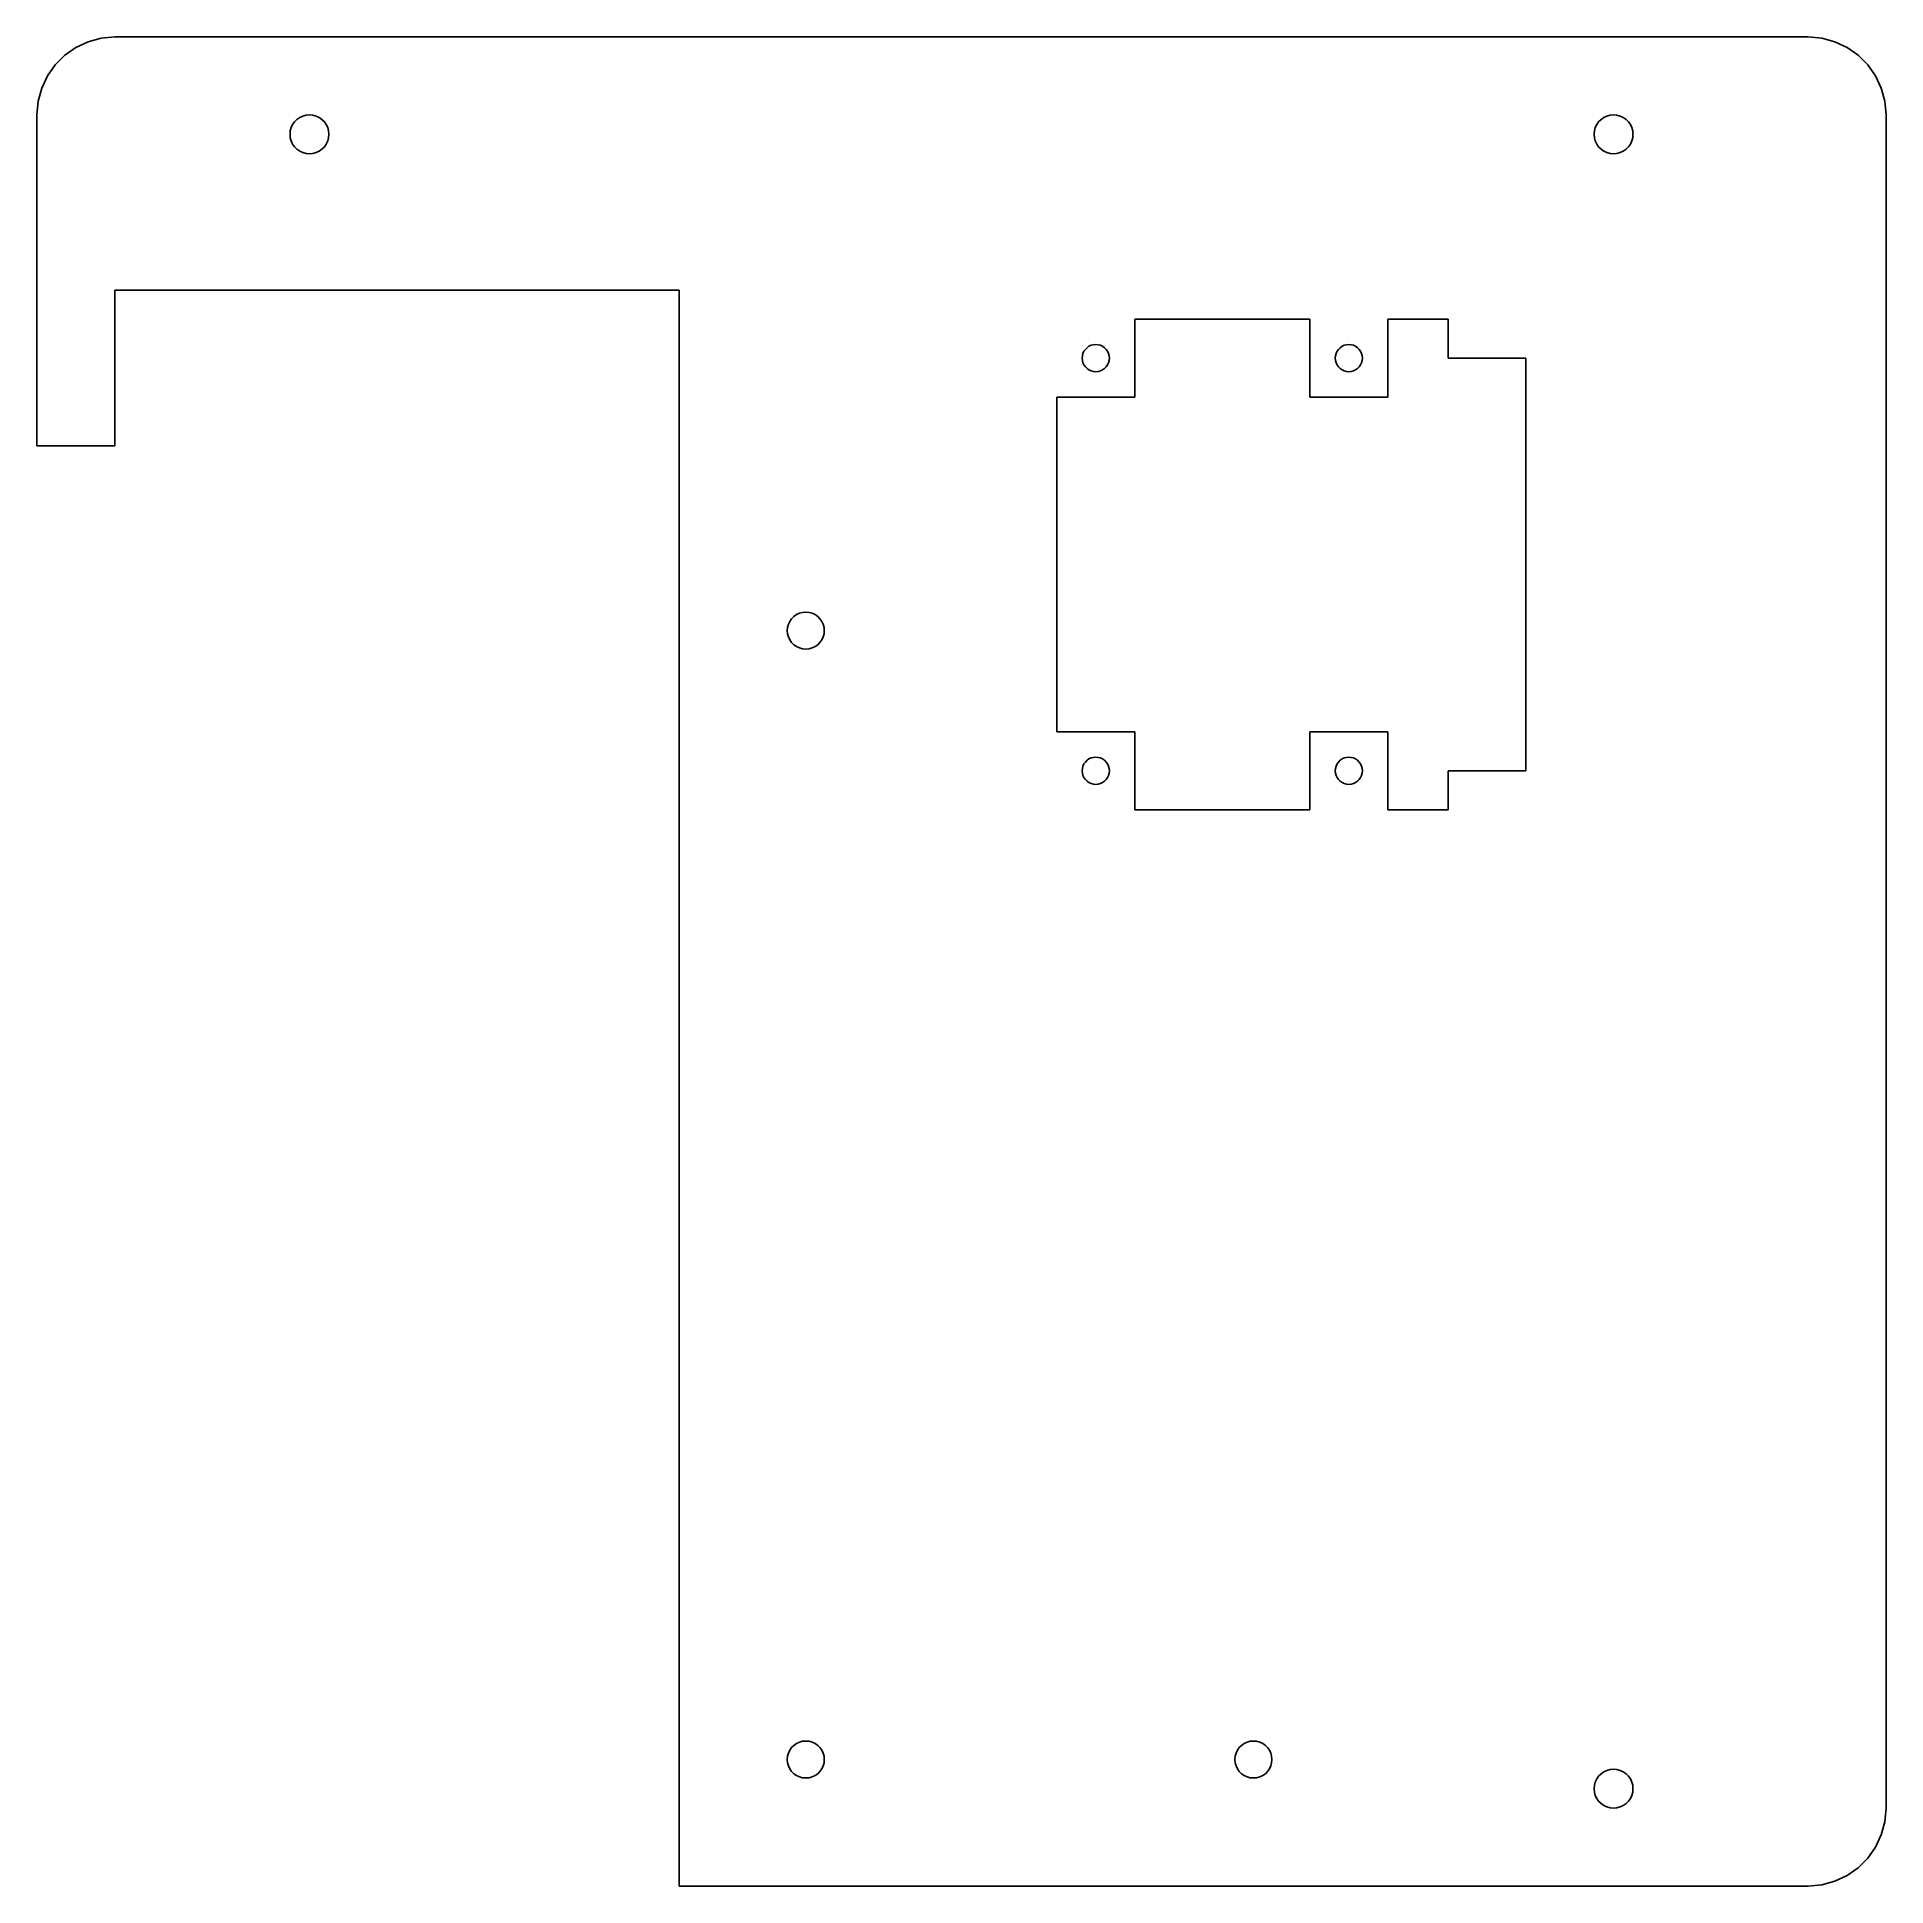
# Model space of a CAD drawing. Header units: metres. Extents: x 0 to 95, y 0 to 95.
import ezdxf

# ---------------------------------------------------------------- set-up
doc = ezdxf.new("R2010")
doc.units = ezdxf.units.M

msp = doc.modelspace()

# ---------------------------------------------------------------- linework, layer by layer
for p, q in [((4, 95), (3.3054, 94.9392)), ((91, 95), (4, 95)), ((91.6946, 94.9392), (91, 95)), ((1.42885, 94.0642), (0.93582, 93.5712)), ((2, 94.4641), (1.42885, 94.0642)), ((2.63191, 94.7588), (2, 94.4641)), ((3.3054, 94.9392), (2.63191, 94.7588)), ((92.3681, 94.7588), (91.6946, 94.9392)), ((93, 94.4641), (92.3681, 94.7588)), ((93.5712, 94.0642), (93, 94.4641)), ((94.0642, 93.5712), (93.5712, 94.0642)), ((0.93582, 93.5712), (0.53589, 93)), ((94.4641, 93), (94.0642, 93.5712)), ((0.24123, 92.3681), (0.06076, 91.6946)), ((0.53589, 93), (0.24123, 92.3681)), ((94.7588, 92.3681), (94.4641, 93)), ((94.9392, 91.6946), (94.7588, 92.3681)), ((0.06076, 91.6946), (0, 91)), ((95, 91), (94.9392, 91.6946)), ((0, 91), (0, 74)), ((13.0152, 90.1736), (13.0603, 90.342)), ((13.0603, 90.342), (13.134, 90.5)), ((13.134, 90.5), (13.2339, 90.6428)), ((13.2339, 90.6428), (13.3572, 90.766)), ((13.3572, 90.766), (13.5, 90.866)), ((13.5, 90.866), (13.658, 90.9397)), ((13.658, 90.9397), (13.8263, 90.9848)), ((13.8263, 90.9848), (14, 91)), ((14, 91), (14.1736, 90.9848)), ((14.1736, 90.9848), (14.342, 90.9397)), ((14.342, 90.9397), (14.5, 90.866)), ((14.5, 90.866), (14.6428, 90.766)), ((14.6428, 90.766), (14.766, 90.6428)), ((14.766, 90.6428), (14.866, 90.5)), ((14.866, 90.5), (14.9397, 90.342)), ((14.9397, 90.342), (14.9848, 90.1736)), ((80.0152, 90.1736), (80.0603, 90.342)), ((80.0603, 90.342), (80.134, 90.5)), ((80.134, 90.5), (80.2339, 90.6428)), ((80.2339, 90.6428), (80.3572, 90.766)), ((80.3572, 90.766), (80.5, 90.866)), ((80.5, 90.866), (80.658, 90.9397)), ((80.658, 90.9397), (80.8264, 90.9848)), ((80.8264, 90.9848), (81, 91)), ((81, 91), (81.1736, 90.9848)), ((81.1736, 90.9848), (81.342, 90.9397)), ((81.342, 90.9397), (81.5, 90.866)), ((81.5, 90.866), (81.6428, 90.766)), ((81.6428, 90.766), (81.766, 90.6428)), ((81.766, 90.6428), (81.866, 90.5)), ((81.866, 90.5), (81.9397, 90.342)), ((81.9397, 90.342), (81.9848, 90.1736)), ((95, 4), (95, 91)), ((13, 90), (13.0152, 90.1736)), ((13.0152, 89.8264), (13, 90)), ((13.0603, 89.658), (13.0152, 89.8264)), ((13.134, 89.5), (13.0603, 89.658)), ((13.2339, 89.3572), (13.134, 89.5)), ((13.3572, 89.2339), (13.2339, 89.3572)), ((14.766, 89.3572), (14.6428, 89.2339)), ((14.866, 89.5), (14.766, 89.3572)), ((14.9397, 89.658), (14.866, 89.5)), ((14.9848, 89.8264), (14.9397, 89.658)), ((14.9848, 90.1736), (15, 90)), ((15, 90), (14.9848, 89.8264)), ((80, 90), (80.0152, 90.1736)), ((80.0152, 89.8264), (80, 90)), ((80.0603, 89.658), (80.0152, 89.8264)), ((80.134, 89.5), (80.0603, 89.658)), ((80.2339, 89.3572), (80.134, 89.5)), ((80.3572, 89.2339), (80.2339, 89.3572)), ((81.766, 89.3572), (81.6428, 89.2339)), ((81.866, 89.5), (81.766, 89.3572)), ((81.9397, 89.658), (81.866, 89.5)), ((81.9848, 89.8264), (81.9397, 89.658)), ((81.9848, 90.1736), (82, 90)), ((82, 90), (81.9848, 89.8264)), ((13.5, 89.134), (13.3572, 89.2339)), ((13.658, 89.0603), (13.5, 89.134)), ((13.8263, 89.0152), (13.658, 89.0603)), ((14, 89), (13.8263, 89.0152)), ((14.1736, 89.0152), (14, 89)), ((14.342, 89.0603), (14.1736, 89.0152)), ((14.5, 89.134), (14.342, 89.0603)), ((14.6428, 89.2339), (14.5, 89.134)), ((80.5, 89.134), (80.3572, 89.2339)), ((80.658, 89.0603), (80.5, 89.134)), ((80.8264, 89.0152), (80.658, 89.0603)), ((81, 89), (80.8264, 89.0152)), ((81.1736, 89.0152), (81, 89)), ((81.342, 89.0603), (81.1736, 89.0152)), ((81.5, 89.134), (81.342, 89.0603)), ((81.6428, 89.2339), (81.5, 89.134)), ((4, 74), (4, 82)), ((4, 82), (33, 82)), ((33, 82), (33, 0)), ((56.4, 76.5), (56.4, 80.5)), ((56.4, 80.5), (65.4, 80.5)), ((65.4, 80.5), (65.4, 76.5)), ((69.4, 76.5), (69.4, 80.5)), ((69.4, 80.5), (72.5, 80.5)), ((72.5, 80.5), (72.5, 78.5)), ((53.7422, 78.7394), (53.7938, 78.85)), ((53.7938, 78.85), (53.8638, 78.95)), ((53.8638, 78.95), (53.95, 79.0362)), ((53.95, 79.0362), (54.05, 79.1062)), ((54.05, 79.1062), (54.1606, 79.1578)), ((54.1606, 79.1578), (54.2784, 79.1894)), ((54.2784, 79.1894), (54.4, 79.2)), ((54.4, 79.2), (54.5215, 79.1894)), ((54.5215, 79.1894), (54.6394, 79.1578)), ((54.6394, 79.1578), (54.75, 79.1062)), ((54.75, 79.1062), (54.8499, 79.0362)), ((54.8499, 79.0362), (54.9362, 78.95)), ((54.9362, 78.95), (55.0062, 78.85)), ((55.0062, 78.85), (55.0578, 78.7394)), ((66.7422, 78.7394), (66.7938, 78.85)), ((66.7938, 78.85), (66.8638, 78.95)), ((66.8638, 78.95), (66.95, 79.0362)), ((66.95, 79.0362), (67.05, 79.1062)), ((67.05, 79.1062), (67.1606, 79.1578)), ((67.1606, 79.1578), (67.2784, 79.1894)), ((67.2784, 79.1894), (67.4, 79.2)), ((67.4, 79.2), (67.5215, 79.1894)), ((67.5215, 79.1894), (67.6394, 79.1578)), ((67.6394, 79.1578), (67.75, 79.1062)), ((67.75, 79.1062), (67.8499, 79.0362)), ((67.8499, 79.0362), (67.9362, 78.95)), ((67.9362, 78.95), (68.0062, 78.85)), ((68.0062, 78.85), (68.0578, 78.7394)), ((53.7, 78.5), (53.7106, 78.6216)), ((53.7106, 78.3784), (53.7, 78.5)), ((53.7106, 78.6216), (53.7422, 78.7394)), ((53.7422, 78.2606), (53.7106, 78.3784)), ((53.7938, 78.15), (53.7422, 78.2606)), ((53.8638, 78.05), (53.7938, 78.15)), ((53.95, 77.9638), (53.8638, 78.05)), ((54.05, 77.8938), (53.95, 77.9638)), ((54.8499, 77.9638), (54.75, 77.8938)), ((54.9362, 78.05), (54.8499, 77.9638)), ((55.0062, 78.15), (54.9362, 78.05)), ((55.0578, 78.2606), (55.0062, 78.15)), ((55.0578, 78.7394), (55.0894, 78.6216)), ((55.0894, 78.3784), (55.0578, 78.2606)), ((55.0894, 78.6216), (55.1, 78.5)), ((55.1, 78.5), (55.0894, 78.3784)), ((66.7, 78.5), (66.7106, 78.6216)), ((66.7106, 78.3784), (66.7, 78.5)), ((66.7106, 78.6216), (66.7422, 78.7394)), ((66.7422, 78.2606), (66.7106, 78.3784)), ((66.7938, 78.15), (66.7422, 78.2606)), ((66.8638, 78.05), (66.7938, 78.15)), ((66.95, 77.9638), (66.8638, 78.05)), ((67.05, 77.8938), (66.95, 77.9638)), ((67.8499, 77.9638), (67.75, 77.8938)), ((67.9362, 78.05), (67.8499, 77.9638)), ((68.0062, 78.15), (67.9362, 78.05)), ((68.0578, 78.2606), (68.0062, 78.15)), ((68.0578, 78.7394), (68.0894, 78.6216)), ((68.0894, 78.3784), (68.0578, 78.2606)), ((68.0894, 78.6216), (68.1, 78.5)), ((68.1, 78.5), (68.0894, 78.3784)), ((72.5, 78.5), (76.5, 78.5)), ((76.5, 78.5), (76.5, 57.3)), ((54.1606, 77.8422), (54.05, 77.8938)), ((54.2784, 77.8106), (54.1606, 77.8422)), ((54.4, 77.8), (54.2784, 77.8106)), ((54.5215, 77.8106), (54.4, 77.8)), ((54.6394, 77.8422), (54.5215, 77.8106)), ((54.75, 77.8938), (54.6394, 77.8422)), ((67.1606, 77.8422), (67.05, 77.8938)), ((67.2784, 77.8106), (67.1606, 77.8422)), ((67.4, 77.8), (67.2784, 77.8106)), ((67.5215, 77.8106), (67.4, 77.8)), ((67.6394, 77.8422), (67.5215, 77.8106)), ((67.75, 77.8938), (67.6394, 77.8422)), ((52.4, 59.3), (52.4, 76.5)), ((52.4, 76.5), (56.4, 76.5)), ((65.4, 76.5), (69.4, 76.5)), ((0, 74), (4, 74)), ((38.55, 64.5), (38.5644, 64.665)), ((38.5644, 64.665), (38.6073, 64.8249)), ((38.6073, 64.8249), (38.6773, 64.975)), ((38.6773, 64.975), (38.7722, 65.1106)), ((38.7722, 65.1106), (38.8893, 65.2277)), ((38.8893, 65.2277), (39.025, 65.3227)), ((39.025, 65.3227), (39.1751, 65.3927)), ((39.1751, 65.3927), (39.335, 65.4356)), ((39.335, 65.4356), (39.5, 65.45)), ((39.5, 65.45), (39.665, 65.4356)), ((39.665, 65.4356), (39.8249, 65.3927)), ((39.8249, 65.3927), (39.975, 65.3227)), ((39.975, 65.3227), (40.1106, 65.2277)), ((40.1106, 65.2277), (40.2277, 65.1106)), ((40.2277, 65.1106), (40.3227, 64.975)), ((40.3227, 64.975), (40.3927, 64.8249)), ((40.3927, 64.8249), (40.4356, 64.665)), ((40.4356, 64.665), (40.45, 64.5)), ((38.5644, 64.335), (38.55, 64.5)), ((38.6073, 64.1751), (38.5644, 64.335)), ((38.6773, 64.025), (38.6073, 64.1751)), ((38.7722, 63.8893), (38.6773, 64.025)), ((38.8893, 63.7722), (38.7722, 63.8893)), ((39.025, 63.6773), (38.8893, 63.7722)), ((39.1751, 63.6073), (39.025, 63.6773)), ((39.975, 63.6773), (39.8249, 63.6073)), ((40.1106, 63.7722), (39.975, 63.6773)), ((40.2277, 63.8893), (40.1106, 63.7722)), ((40.3227, 64.025), (40.2277, 63.8893)), ((40.3927, 64.1751), (40.3227, 64.025)), ((40.4356, 64.335), (40.3927, 64.1751)), ((40.45, 64.5), (40.4356, 64.335)), ((39.335, 63.5644), (39.1751, 63.6073)), ((39.5, 63.55), (39.335, 63.5644)), ((39.665, 63.5644), (39.5, 63.55)), ((39.8249, 63.6073), (39.665, 63.5644)), ((56.4, 59.3), (52.4, 59.3)), ((56.4, 55.3), (56.4, 59.3)), ((69.4, 59.3), (65.4, 59.3)), ((65.4, 59.3), (65.4, 55.3)), ((69.4, 55.3), (69.4, 59.3)), ((54.05, 57.9062), (54.1606, 57.9578)), ((54.1606, 57.9578), (54.2784, 57.9894)), ((54.2784, 57.9894), (54.4, 58)), ((54.4, 58), (54.5215, 57.9894)), ((54.5215, 57.9894), (54.6394, 57.9578)), ((54.6394, 57.9578), (54.75, 57.9062)), ((67.05, 57.9062), (67.1606, 57.9578)), ((67.1606, 57.9578), (67.2784, 57.9894)), ((67.2784, 57.9894), (67.4, 58)), ((67.4, 58), (67.5215, 57.9894)), ((67.5215, 57.9894), (67.6394, 57.9578)), ((67.6394, 57.9578), (67.75, 57.9062)), ((53.7, 57.3), (53.7106, 57.4216)), ((53.7106, 57.1784), (53.7, 57.3)), ((53.7106, 57.4216), (53.7422, 57.5394)), ((53.7422, 57.0606), (53.7106, 57.1784)), ((53.7422, 57.5394), (53.7938, 57.65)), ((53.7938, 56.95), (53.7422, 57.0606)), ((53.7938, 57.65), (53.8638, 57.7499)), ((53.8638, 57.7499), (53.95, 57.8362)), ((53.95, 57.8362), (54.05, 57.9062)), ((54.75, 57.9062), (54.8499, 57.8362)), ((54.8499, 57.8362), (54.9362, 57.7499)), ((54.9362, 57.7499), (55.0062, 57.65)), ((55.0062, 57.65), (55.0578, 57.5394)), ((55.0578, 57.0606), (55.0062, 56.95)), ((55.0578, 57.5394), (55.0894, 57.4216)), ((55.0894, 57.1784), (55.0578, 57.0606)), ((55.0894, 57.4216), (55.1, 57.3)), ((55.1, 57.3), (55.0894, 57.1784)), ((66.7, 57.3), (66.7106, 57.4216)), ((66.7106, 57.1784), (66.7, 57.3)), ((66.7106, 57.4216), (66.7422, 57.5394)), ((66.7422, 57.0606), (66.7106, 57.1784)), ((66.7422, 57.5394), (66.7938, 57.65)), ((66.7938, 56.95), (66.7422, 57.0606)), ((66.7938, 57.65), (66.8638, 57.7499)), ((66.8638, 57.7499), (66.95, 57.8362)), ((66.95, 57.8362), (67.05, 57.9062)), ((67.75, 57.9062), (67.8499, 57.8362)), ((67.8499, 57.8362), (67.9362, 57.7499)), ((67.9362, 57.7499), (68.0062, 57.65)), ((68.0062, 57.65), (68.0578, 57.5394)), ((68.0578, 57.0606), (68.0062, 56.95)), ((68.0578, 57.5394), (68.0894, 57.4216)), ((68.0894, 57.1784), (68.0578, 57.0606)), ((68.0894, 57.4216), (68.1, 57.3)), ((68.1, 57.3), (68.0894, 57.1784)), ((76.5, 57.3), (72.5, 57.3)), ((72.5, 57.3), (72.5, 55.3)), ((53.8638, 56.85), (53.7938, 56.95)), ((53.95, 56.7638), (53.8638, 56.85)), ((54.05, 56.6938), (53.95, 56.7638)), ((54.1606, 56.6422), (54.05, 56.6938)), ((54.2784, 56.6106), (54.1606, 56.6422)), ((54.4, 56.6), (54.2784, 56.6106)), ((54.5215, 56.6106), (54.4, 56.6)), ((54.6394, 56.6422), (54.5215, 56.6106)), ((54.75, 56.6938), (54.6394, 56.6422)), ((54.8499, 56.7638), (54.75, 56.6938)), ((54.9362, 56.85), (54.8499, 56.7638)), ((55.0062, 56.95), (54.9362, 56.85)), ((66.8638, 56.85), (66.7938, 56.95)), ((66.95, 56.7638), (66.8638, 56.85)), ((67.05, 56.6938), (66.95, 56.7638)), ((67.1606, 56.6422), (67.05, 56.6938)), ((67.2784, 56.6106), (67.1606, 56.6422)), ((67.4, 56.6), (67.2784, 56.6106)), ((67.5215, 56.6106), (67.4, 56.6)), ((67.6394, 56.6422), (67.5215, 56.6106)), ((67.75, 56.6938), (67.6394, 56.6422)), ((67.8499, 56.7638), (67.75, 56.6938)), ((67.9362, 56.85), (67.8499, 56.7638)), ((68.0062, 56.95), (67.9362, 56.85)), ((65.4, 55.3), (56.4, 55.3)), ((72.5, 55.3), (69.4, 55.3)), ((38.55, 6.5), (38.5644, 6.66496)), ((38.5644, 6.66496), (38.6073, 6.82491)), ((38.6073, 6.82491), (38.6773, 6.97499)), ((38.6773, 6.97499), (38.7722, 7.11064)), ((38.7722, 7.11064), (38.8893, 7.22774)), ((38.8893, 7.22774), (39.025, 7.32272)), ((39.025, 7.32272), (39.1751, 7.3927)), ((39.1751, 7.3927), (39.335, 7.43556)), ((39.335, 7.43556), (39.5, 7.45)), ((39.5, 7.45), (39.665, 7.43556)), ((39.665, 7.43556), (39.8249, 7.3927)), ((39.8249, 7.3927), (39.975, 7.32272)), ((39.975, 7.32272), (40.1106, 7.22774)), ((40.1106, 7.22774), (40.2277, 7.11064)), ((40.2277, 7.11064), (40.3227, 6.97499)), ((40.3227, 6.97499), (40.3927, 6.82491)), ((40.3927, 6.82491), (40.4356, 6.66496)), ((40.4356, 6.66496), (40.45, 6.5)), ((61.55, 6.5), (61.5644, 6.66496)), ((61.5644, 6.66496), (61.6073, 6.82491)), ((61.6073, 6.82491), (61.6773, 6.97499)), ((61.6773, 6.97499), (61.7722, 7.11064)), ((61.7722, 7.11064), (61.8893, 7.22774)), ((61.8893, 7.22774), (62.025, 7.32272)), ((62.025, 7.32272), (62.1751, 7.3927)), ((62.1751, 7.3927), (62.335, 7.43556)), ((62.335, 7.43556), (62.5, 7.45)), ((62.5, 7.45), (62.665, 7.43556)), ((62.665, 7.43556), (62.8249, 7.3927)), ((62.8249, 7.3927), (62.975, 7.32272)), ((62.975, 7.32272), (63.1106, 7.22774)), ((63.1106, 7.22774), (63.2277, 7.11064)), ((63.2277, 7.11064), (63.3227, 6.97499)), ((63.3227, 6.97499), (63.3927, 6.82491)), ((63.3927, 6.82491), (63.4356, 6.66496)), ((63.4356, 6.66496), (63.45, 6.5)), ((38.5644, 6.33502), (38.55, 6.5)), ((38.6073, 6.17508), (38.5644, 6.33502)), ((38.6773, 6.02499), (38.6073, 6.17508)), ((38.7722, 5.88934), (38.6773, 6.02499)), ((38.8893, 5.77225), (38.7722, 5.88934)), ((39.025, 5.67726), (38.8893, 5.77225)), ((40.1106, 5.77225), (39.975, 5.67726)), ((40.2277, 5.88934), (40.1106, 5.77225)), ((40.3227, 6.02499), (40.2277, 5.88934)), ((40.3927, 6.17508), (40.3227, 6.02499)), ((40.4356, 6.33502), (40.3927, 6.17508)), ((40.45, 6.5), (40.4356, 6.33502)), ((61.5644, 6.33502), (61.55, 6.5)), ((61.6073, 6.17508), (61.5644, 6.33502)), ((61.6773, 6.02499), (61.6073, 6.17508)), ((61.7722, 5.88934), (61.6773, 6.02499)), ((61.8893, 5.77225), (61.7722, 5.88934)), ((62.025, 5.67726), (61.8893, 5.77225)), ((63.1106, 5.77225), (62.975, 5.67726)), ((63.2277, 5.88934), (63.1106, 5.77225)), ((63.3227, 6.02499), (63.2277, 5.88934)), ((63.3927, 6.17508), (63.3227, 6.02499)), ((63.4356, 6.33502), (63.3927, 6.17508)), ((63.45, 6.5), (63.4356, 6.33502)), ((80.2339, 5.64278), (80.3572, 5.76604)), ((80.3572, 5.76604), (80.5, 5.86601)), ((80.5, 5.86601), (80.658, 5.93968)), ((80.658, 5.93968), (80.8264, 5.9848)), ((80.8264, 5.9848), (81, 6)), ((81, 6), (81.1736, 5.9848)), ((81.1736, 5.9848), (81.342, 5.93968)), ((81.342, 5.93968), (81.5, 5.86601)), ((81.5, 5.86601), (81.6428, 5.76604)), ((81.6428, 5.76604), (81.766, 5.64278)), ((39.1751, 5.60728), (39.025, 5.67726)), ((39.335, 5.56442), (39.1751, 5.60728)), ((39.5, 5.54999), (39.335, 5.56442)), ((39.665, 5.56442), (39.5, 5.54999)), ((39.8249, 5.60728), (39.665, 5.56442)), ((39.975, 5.67726), (39.8249, 5.60728)), ((62.1751, 5.60728), (62.025, 5.67726)), ((62.335, 5.56442), (62.1751, 5.60728)), ((62.5, 5.54999), (62.335, 5.56442)), ((62.665, 5.56442), (62.5, 5.54999)), ((62.8249, 5.60728), (62.665, 5.56442)), ((62.975, 5.67726), (62.8249, 5.60728)), ((80, 5), (80.0152, 5.17365)), ((80.0152, 4.82634), (80, 5)), ((80.0152, 5.17365), (80.0603, 5.34201)), ((80.0603, 4.65797), (80.0152, 4.82634)), ((80.0603, 5.34201), (80.134, 5.5)), ((80.134, 5.5), (80.2339, 5.64278)), ((81.766, 5.64278), (81.866, 5.5)), ((81.866, 5.5), (81.9397, 5.34201)), ((81.9397, 5.34201), (81.9848, 5.17365)), ((81.9848, 4.82634), (81.9397, 4.65797)), ((81.9848, 5.17365), (82, 5)), ((82, 5), (81.9848, 4.82634)), ((80.134, 4.5), (80.0603, 4.65797)), ((80.2339, 4.35721), (80.134, 4.5)), ((80.3572, 4.23395), (80.2339, 4.35721)), ((80.5, 4.13397), (80.3572, 4.23395)), ((80.658, 4.0603), (80.5, 4.13397)), ((80.8264, 4.01518), (80.658, 4.0603)), ((81, 4), (80.8264, 4.01518)), ((81.1736, 4.01518), (81, 4)), ((81.342, 4.0603), (81.1736, 4.01518)), ((81.5, 4.13397), (81.342, 4.0603)), ((81.6428, 4.23395), (81.5, 4.13397)), ((81.766, 4.35721), (81.6428, 4.23395)), ((81.866, 4.5), (81.766, 4.35721)), ((81.9397, 4.65797), (81.866, 4.5)), ((94.9392, 3.3054), (95, 4)), ((94.7588, 2.63191), (94.9392, 3.3054)), ((94.0642, 1.42885), (94.4641, 2)), ((94.4641, 2), (94.7588, 2.63191)), ((93.5712, 0.93582), (94.0642, 1.42885)), ((33, 0), (91, 0)), ((91, 0), (91.6946, 0.06076)), ((91.6946, 0.06076), (92.3681, 0.24123)), ((92.3681, 0.24123), (93, 0.53589)), ((93, 0.53589), (93.5712, 0.93582))]:
    msp.add_line(p, q)

doc.saveas('drawing.dxf')
